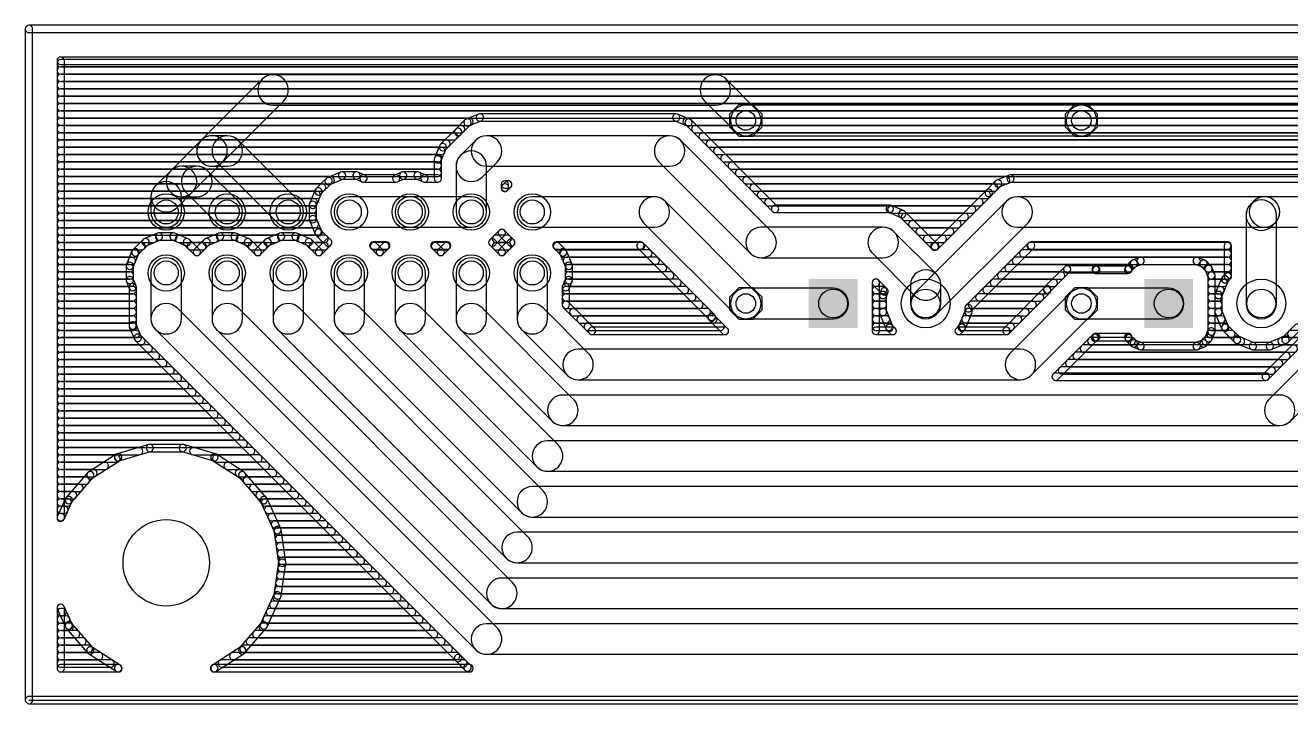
# Model space of a CAD drawing. Extents: x 0 to 131, y 0 to 28.
# Drawn here: x -0.2 to 52.5, y -0.2 to 28.1 of the extents above; entities that cross this region are included whole.
import ezdxf

# ---------------------------------------------------------------- set-up
doc = ezdxf.new("R2010")
doc.units = 0
for name, color, linetype in [('16', 175, 'CONTINUOUS'), ('17', 82, 'CONTINUOUS'), ('20', 30, 'CONTINUOUS'), ('44', 253, 'CONTINUOUS')]:
    doc.layers.add(name, color=color, linetype=linetype)

# ---------------------------------------------------------------- blocks, each defined once
blk = doc.blocks.new('SQUAREP')
blk.add_solid([(-0.5, -0.5), (0.5, -0.5), (-0.5, 0.5), (0.5, 0.5)])
blk = doc.blocks.new('ROUNDP')
blk.add_circle((0, 0), 0.5)
blk = doc.blocks.new('OCTAGONP')
blk.add_lwpolyline([(-0.5, -0.2071), (-0.5, 0.2071), (-0.2071, 0.5), (0.2071, 0.5), (0.5, 0.2071), (0.5, -0.2071), (0.2071, -0.5), (-0.2071, -0.5)], close=True)

msp = doc.modelspace()

# ---------------------------------------------------------------- linework, layer by layer
at = {"layer": '16'}
for points in [[(1.4732, 7.5921), (1.4732, 26.6192, 1), (1.1684, 26.6192), (1.1684, 7.5921, 1)], [(1.3208, 26.4668), (123.9129, 26.4668, 1), (123.9129, 26.7716), (1.3208, 26.7716, 1)], [(1.3208, 26.3652), (124.0145, 26.3652, 1), (124.0145, 26.67), (1.3208, 26.67, 1)], [(1.3208, 26.0604), (124.3193, 26.0604, 1), (124.3193, 26.3652), (1.3208, 26.3652, 1)], [(1.3208, 25.7556), (124.6241, 25.7556, 1), (124.6241, 26.0604), (1.3208, 26.0604, 1)], [(9.711, 25.849), (7.171, 23.309, 1), (8.069, 22.411), (10.609, 24.951, 1)], [(28.575, 26.035), (10.16, 26.035, 1), (10.16, 24.765), (28.575, 24.765, 1)], [(30.294, 24.579), (29.024, 25.849, 1), (28.126, 24.951), (29.396, 23.681, 1)], [(1.3208, 25.4508), (124.9289, 25.4508, 1), (124.9289, 25.7556), (1.3208, 25.7556, 1)], [(1.3208, 25.146), (125.2337, 25.146, 1), (125.2337, 25.4508), (1.3208, 25.4508, 1)], [(1.3208, 24.8412), (125.5385, 24.8412, 1), (125.5385, 25.146), (1.3208, 25.146, 1)], [(1.3208, 24.5364), (125.8433, 24.5364, 1), (125.8433, 24.8412), (1.3208, 24.8412, 1)], [(29.845, 23.495), (43.815, 23.495, 1), (43.815, 24.765), (29.845, 24.765, 1)], [(43.815, 23.495), (56.515, 23.495, 1), (56.515, 24.765), (43.815, 24.765, 1)], [(1.3208, 24.2316), (126.1481, 24.2316, 1), (126.1481, 24.5364), (1.3208, 24.5364, 1)], [(18.7138, 24.3978), (18.2003, 24.1851, 1), (18.317, 23.9035), (18.8304, 24.1162, 1)], [(26.9479, 24.4094), (18.7721, 24.4094, 1), (18.7721, 24.1046), (26.9479, 24.1046, 1)], [(27.5197, 24.1851), (27.0062, 24.3978, 1), (26.8896, 24.1162), (27.403, 23.9035, 1)], [(1.3208, 23.9268), (18.3429, 23.9268, 1), (18.3429, 24.2316), (1.3208, 24.2316, 1)], [(1.3208, 23.622), (17.9887, 23.622, 1), (17.9887, 23.9268), (1.3208, 23.9268, 1)], [(17.7579, 23.7591), (17.1229, 23.1241, 1), (17.3384, 22.9086), (17.9734, 23.5436, 1)], [(18.1509, 24.1521), (17.7579, 23.7591, 1), (17.9734, 23.5436), (18.3664, 23.9366, 1)], [(27.3771, 23.9268), (126.4529, 23.9268, 1), (126.4529, 24.2316), (27.3771, 24.2316, 1)], [(31.1664, 20.5548), (27.5691, 24.1521, 1), (27.3536, 23.9366), (30.9509, 20.3392, 1)], [(27.7313, 23.622), (126.7577, 23.622, 1), (126.7577, 23.9268), (27.7313, 23.9268, 1)], [(1.3208, 23.3172), (17.6839, 23.3172, 1), (17.6839, 23.622), (1.3208, 23.622, 1)], [(1.3208, 23.0124), (17.3791, 23.0124, 1), (17.3791, 23.3172), (1.3208, 23.3172, 1)], [(7.171, 23.309), (5.901, 22.039, 1), (6.799, 21.141), (8.069, 22.411, 1)], [(8.255, 23.495), (7.62, 23.495, 1), (7.62, 22.225), (8.255, 22.225, 1)], [(11.244, 20.769), (8.704, 23.309, 1), (7.806, 22.411), (10.346, 19.871, 1)], [(18.864, 21.776), (19.499, 22.411, 1), (18.601, 23.309), (17.966, 22.674, 1)], [(19.05, 22.225), (26.67, 22.225, 1), (26.67, 23.495), (19.05, 23.495, 1)], [(26.221, 22.411), (30.031, 18.601, 1), (30.929, 19.499), (27.119, 23.309, 1)], [(28.0361, 23.3172), (127.0625, 23.3172, 1), (127.0625, 23.622), (28.0361, 23.622, 1)], [(28.3408, 23.0124), (127.3673, 23.0124, 1), (127.3673, 23.3172), (28.3408, 23.3172, 1)], [(1.3208, 22.7076), (17.1659, 22.7076, 1), (17.1659, 23.0124), (1.3208, 23.0124, 1)], [(1.3208, 22.4028), (17.0397, 22.4028, 1), (17.0397, 22.7076), (1.3208, 22.7076, 1)], [(17.0899, 23.0747), (16.8772, 22.5612, 1), (17.1588, 22.4446), (17.3715, 22.958, 1)], [(16.8656, 22.5029), (16.8656, 21.717, 1), (17.1704, 21.717), (17.1704, 22.5029, 1)], [(19.05, 20.32), (19.05, 22.225, 1), (17.78, 22.225), (17.78, 20.32, 1)], [(28.6456, 22.7076), (127.6721, 22.7076, 1), (127.6721, 23.0124), (28.6456, 23.0124, 1)], [(28.9505, 22.4028), (127.9769, 22.4028, 1), (127.9769, 22.7076), (28.9505, 22.7076, 1)], [(1.3208, 22.098), (17.018, 22.098, 1), (17.018, 22.4028), (1.3208, 22.4028, 1)], [(5.901, 22.039), (5.266, 21.404, 1), (6.164, 20.506), (6.799, 21.141, 1)], [(6.985, 22.225), (6.35, 22.225, 1), (6.35, 20.955), (6.985, 20.955, 1)], [(8.704, 20.769), (7.434, 22.039, 1), (6.536, 21.141), (7.806, 19.871, 1)], [(29.2553, 22.098), (128.2817, 22.098, 1), (128.2817, 22.4028), (29.2553, 22.4028, 1)], [(1.3208, 21.7932), (17.018, 21.7932, 1), (17.018, 22.098), (1.3208, 22.098, 1)], [(1.3208, 21.4884), (12.5622, 21.4884, 1), (12.5622, 21.7932), (1.3208, 21.7932, 1)], [(12.3685, 21.713), (11.942, 21.2865, 1), (12.1576, 21.071), (12.584, 21.4974, 1)], [(12.9751, 21.9768), (12.4179, 21.746, 1), (12.5346, 21.4644), (13.0918, 21.6952, 1)], [(13.6366, 21.9884), (13.0334, 21.9884, 1), (13.0334, 21.6836), (13.6366, 21.6836, 1)], [(13.9822, 21.8578), (13.6949, 21.9768, 1), (13.5782, 21.6952), (13.8655, 21.5762, 1)], [(15.2862, 21.8694), (13.9238, 21.8694, 1), (13.9238, 21.5646), (15.2862, 21.5646, 1)], [(15.5151, 21.9768), (15.2278, 21.8578, 1), (15.3445, 21.5762), (15.6318, 21.6952, 1)], [(16.1766, 21.9884), (15.5734, 21.9884, 1), (15.5734, 21.6836), (16.1766, 21.6836, 1)], [(16.5222, 21.8578), (16.2349, 21.9768, 1), (16.1182, 21.6952), (16.4055, 21.5762, 1)], [(17.018, 21.8694), (16.4638, 21.8694, 1), (16.4638, 21.5646), (17.018, 21.5646, 1)], [(19.9644, 21.3209), (19.9644, 21.463, 1), (19.6596, 21.463), (19.6596, 21.3209, 1)], [(19.812, 21.3106), (19.9541, 21.3106, 1), (19.9541, 21.6154), (19.812, 21.6154, 1)], [(19.8463, 21.5708), (19.7042, 21.4287, 1), (19.9198, 21.2132), (20.0618, 21.3552, 1)], [(29.5601, 21.7932), (128.5865, 21.7932, 1), (128.5865, 22.098), (29.5601, 22.098, 1)], [(29.8649, 21.4884), (40.681, 21.4884, 1), (40.681, 21.7932), (29.8649, 21.7932, 1)], [(40.2437, 21.6121), (39.8507, 21.2191, 1), (40.0662, 21.0036), (40.4592, 21.3966, 1)], [(40.8066, 21.8578), (40.2931, 21.6451, 1), (40.4098, 21.3635), (40.9232, 21.5762, 1)], [(125.3729, 21.8694), (40.8649, 21.8694, 1), (40.8649, 21.5646), (125.3729, 21.5646, 1)], [(1.3208, 21.1836), (12.2071, 21.1836, 1), (12.2071, 21.4884), (1.3208, 21.4884, 1)], [(1.3208, 20.8788), (11.9887, 20.8788, 1), (11.9887, 21.1836), (1.3208, 21.1836, 1)], [(5.08, 20.955), (5.08, 20.32, 1), (6.35, 20.32), (6.35, 20.955, 1)], [(11.909, 21.2371), (11.6782, 20.6799, 1), (11.9598, 20.5632), (12.1906, 21.1204, 1)], [(19.812, 21.1836), (19.8271, 21.1836, 1), (19.8271, 21.4884), (19.812, 21.4884, 1)], [(30.1697, 21.1836), (40.1831, 21.1836, 1), (40.1831, 21.4884), (30.1697, 21.4884, 1)], [(30.4745, 20.8788), (39.8783, 20.8788, 1), (39.8783, 21.1836), (30.4745, 21.1836, 1)], [(39.8507, 21.2191), (37.6086, 18.977, 1), (37.8242, 18.7615), (40.0662, 21.0036, 1)], [(1.3208, 20.574), (11.8624, 20.574, 1), (11.8624, 20.8788), (1.3208, 20.8788, 1)], [(1.3208, 20.2692), (11.819, 20.2692, 1), (11.819, 20.574), (1.3208, 20.574, 1)], [(11.6666, 20.6216), (11.6666, 20.0184, 1), (11.9714, 20.0184), (11.9714, 20.6216, 1)], [(13.335, 19.685), (15.875, 19.685, 1), (15.875, 20.955), (13.335, 20.955, 1)], [(15.875, 19.685), (18.415, 19.685, 1), (18.415, 20.955), (15.875, 20.955, 1)], [(20.955, 19.685), (26.035, 19.685, 1), (26.035, 20.955), (20.955, 20.955, 1)], [(25.586, 19.871), (29.396, 16.061, 1), (30.294, 16.959), (26.484, 20.769, 1)], [(30.7793, 20.574), (39.5735, 20.574, 1), (39.5735, 20.8788), (30.7793, 20.8788, 1)], [(35.8379, 20.5994), (31.0587, 20.5994, 1), (31.0587, 20.2946), (35.8379, 20.2946, 1)], [(36.4097, 20.3751), (35.8962, 20.5878, 1), (35.7796, 20.3062), (36.293, 20.0935, 1)], [(35.8992, 20.2692), (39.2687, 20.2692, 1), (39.2687, 20.574), (35.8992, 20.574, 1)], [(37.7818, 16.061), (41.5918, 19.871, 1), (40.6938, 20.769), (36.8838, 16.959, 1)], [(41.1428, 19.685), (51.435, 19.685, 1), (51.435, 20.955), (41.1428, 20.955, 1)], [(51.7518, 19.7388), (51.884, 19.871, 1), (50.986, 20.769), (50.8538, 20.6368, 1)], [(51.9378, 16.51), (51.9378, 20.1878, 1), (50.6678, 20.1878), (50.6678, 16.51, 1)], [(51.435, 19.685), (64.135, 19.685, 1), (64.135, 20.955), (51.435, 20.955, 1)], [(1.3208, 19.9644), (11.819, 19.9644, 1), (11.819, 20.2692), (1.3208, 20.2692, 1)], [(11.6782, 19.9601), (11.909, 19.4029, 1), (12.1906, 19.5196), (11.9598, 20.0768, 1)], [(37.8242, 18.977), (36.4591, 20.3421, 1), (36.2436, 20.1266), (37.6086, 18.7615, 1)], [(36.4689, 19.9644), (38.9639, 19.9644, 1), (38.9639, 20.2692), (36.4689, 20.2692, 1)], [(1.3208, 19.6596), (11.9045, 19.6596, 1), (11.9045, 19.9644), (1.3208, 19.9644, 1)], [(1.3208, 19.3548), (12.0308, 19.3548, 1), (12.0308, 19.6596), (1.3208, 19.6596, 1)], [(11.942, 19.3535), (12.3533, 18.9422, 1), (12.5688, 19.1578), (12.1576, 19.569, 1)], [(19.3967, 18.9422), (19.7928, 19.3383, 1), (19.5772, 19.5538), (19.1812, 19.1578, 1)], [(19.5772, 19.3383), (19.9733, 18.9422, 1), (20.1888, 19.1578), (19.7928, 19.5538, 1)], [(30.48, 18.415), (35.56, 18.415, 1), (35.56, 19.685), (30.48, 19.685, 1)], [(35.111, 18.601), (36.8838, 16.8282, 1), (37.7818, 17.7262), (36.009, 19.499, 1)], [(36.7737, 19.6596), (38.6591, 19.6596, 1), (38.6591, 19.9644), (36.7737, 19.9644, 1)], [(37.0785, 19.3548), (38.3543, 19.3548, 1), (38.3543, 19.6596), (37.0785, 19.6596, 1)], [(1.3208, 19.05), (5.1875, 19.05, 1), (5.1875, 19.3548), (1.3208, 19.3548, 1)], [(1.3208, 18.7452), (4.6887, 18.7452, 1), (4.6887, 19.05), (1.3208, 19.05, 1)], [(4.7485, 19.173), (4.322, 18.7465, 1), (4.5376, 18.531), (4.964, 18.9574, 1)], [(5.3551, 19.4368), (4.7979, 19.206, 1), (4.9146, 18.9244), (5.4718, 19.1552, 1)], [(6.0166, 19.4484), (5.4134, 19.4484, 1), (5.4134, 19.1436), (6.0166, 19.1436, 1)], [(6.6321, 19.206), (6.0749, 19.4368, 1), (5.9582, 19.1552), (6.5154, 18.9244, 1)], [(6.2425, 19.05), (7.7275, 19.05, 1), (7.7275, 19.3548), (6.2425, 19.3548, 1)], [(7.0928, 18.7617), (6.6815, 19.173, 1), (6.466, 18.9574), (6.8772, 18.5462, 1)], [(6.7413, 18.7452), (7.2287, 18.7452, 1), (7.2287, 19.05), (6.7413, 19.05, 1)], [(7.2885, 19.173), (6.8772, 18.7617, 1), (7.0928, 18.5462), (7.504, 18.9574, 1)], [(7.8951, 19.4368), (7.3379, 19.206, 1), (7.4546, 18.9244), (8.0118, 19.1552, 1)], [(8.5565, 19.4484), (7.9534, 19.4484, 1), (7.9534, 19.1436), (8.5565, 19.1436, 1)], [(9.1721, 19.206), (8.6149, 19.4368, 1), (8.4982, 19.1552), (9.0554, 18.9244, 1)], [(8.7825, 19.05), (10.2675, 19.05, 1), (10.2675, 19.3548), (8.7825, 19.3548, 1)], [(9.6328, 18.7617), (9.2215, 19.173, 1), (9.006, 18.9574), (9.4172, 18.5462, 1)], [(9.2813, 18.7452), (9.7687, 18.7452, 1), (9.7687, 19.05), (9.2813, 19.05, 1)], [(9.8285, 19.173), (9.4172, 18.7617, 1), (9.6328, 18.5462), (10.044, 18.9574, 1)], [(10.4351, 19.4368), (9.8779, 19.206, 1), (9.9946, 18.9244), (10.5518, 19.1552, 1)], [(11.0966, 19.4484), (10.4934, 19.4484, 1), (10.4934, 19.1436), (11.0966, 19.1436, 1)], [(11.7121, 19.206), (11.1549, 19.4368, 1), (11.0382, 19.1552), (11.5954, 18.9244, 1)], [(11.3225, 19.05), (12.3087, 19.05, 1), (12.3087, 19.3548), (11.3225, 19.3548, 1)], [(12.1728, 18.7617), (11.7615, 19.173, 1), (11.546, 18.9574), (11.9572, 18.5462, 1)], [(11.8213, 18.7452), (12.3087, 18.7452, 1), (12.3087, 19.05), (11.8213, 19.05, 1)], [(12.3533, 19.1578), (11.9572, 18.7617, 1), (12.1728, 18.5462), (12.5688, 18.9422, 1)], [(14.7128, 18.7617), (14.4437, 19.0308, 1), (14.2282, 18.8152), (14.4972, 18.5462, 1)], [(14.3359, 18.7706), (14.8741, 18.7706, 1), (14.8741, 19.0754), (14.3359, 19.0754, 1)], [(14.3613, 18.7452), (14.8487, 18.7452, 1), (14.8487, 19.05), (14.3613, 19.05, 1)], [(14.7663, 19.0308), (14.4972, 18.7617, 1), (14.7128, 18.5462), (14.9818, 18.8152, 1)], [(17.2528, 18.7617), (16.9837, 19.0308, 1), (16.7682, 18.8152), (17.0372, 18.5462, 1)], [(16.8759, 18.7706), (17.4141, 18.7706, 1), (17.4141, 19.0754), (16.8759, 19.0754, 1)], [(16.9013, 18.7452), (17.3887, 18.7452, 1), (17.3887, 19.05), (16.9013, 19.05, 1)], [(17.3063, 19.0308), (17.0372, 18.7617, 1), (17.2528, 18.5462), (17.5218, 18.8152, 1)], [(19.7928, 18.7617), (19.3967, 19.1578, 1), (19.1812, 18.9422), (19.5772, 18.5462, 1)], [(19.4413, 19.05), (19.9287, 19.05, 1), (19.9287, 19.3548), (19.4413, 19.3548, 1)], [(19.4413, 18.7452), (19.9287, 18.7452, 1), (19.9287, 19.05), (19.4413, 19.05, 1)], [(19.9733, 19.1578), (19.5772, 18.7617, 1), (19.7928, 18.5462), (20.1888, 18.9422, 1)], [(22.348, 18.7465), (22.0637, 19.0308, 1), (21.8482, 18.8152), (22.1324, 18.531, 1)], [(21.9559, 18.7706), (25.4563, 18.7706, 1), (25.4563, 19.0754), (21.9559, 19.0754, 1)], [(21.9813, 18.7452), (25.4817, 18.7452, 1), (25.4817, 19.05), (21.9813, 19.05, 1)], [(25.3486, 18.8152), (28.3148, 15.849, 1), (28.5304, 16.0645), (25.5641, 19.0308, 1)], [(37.3833, 19.05), (38.0495, 19.05, 1), (38.0495, 19.3548), (37.3833, 19.3548, 1)], [(37.6881, 18.7452), (37.7447, 18.7452, 1), (37.7447, 19.05), (37.6881, 19.05, 1)], [(39.2186, 16.2046), (41.8292, 18.8152, 1), (41.6137, 19.0308), (39.003, 16.4201, 1)], [(41.6961, 18.7452), (49.9058, 18.7452, 1), (49.9058, 19.05), (41.6961, 19.05, 1)], [(41.7215, 18.7706), (49.9058, 18.7706, 1), (49.9058, 19.0754), (41.7215, 19.0754, 1)], [(49.7534, 18.923), (49.7534, 17.6275, 1), (50.0582, 17.6275), (50.0582, 18.923, 1)], [(1.3208, 18.4404), (4.4108, 18.4404, 1), (4.4108, 18.7452), (1.3208, 18.7452, 1)], [(1.3208, 18.1356), (4.2845, 18.1356, 1), (4.2845, 18.4404), (1.3208, 18.4404, 1)], [(4.289, 18.6971), (4.0582, 18.1399, 1), (4.3398, 18.0232), (4.5706, 18.5804, 1)], [(22.6118, 18.1399), (22.381, 18.6971, 1), (22.0994, 18.5804), (22.3302, 18.0232, 1)], [(22.2592, 18.4404), (25.7865, 18.4404, 1), (25.7865, 18.7452), (22.2592, 18.7452, 1)], [(22.3855, 18.1356), (26.0913, 18.1356, 1), (26.0913, 18.4404), (22.3855, 18.4404, 1)], [(41.0865, 18.1356), (49.9058, 18.1356, 1), (49.9058, 18.4404), (41.0865, 18.4404, 1)], [(41.3913, 18.4404), (49.9058, 18.4404, 1), (49.9058, 18.7452), (41.3913, 18.7452, 1)], [(46.2213, 18.4288), (45.9412, 18.3128, 1), (46.0579, 18.0312), (46.3379, 18.1472, 1)], [(48.6148, 18.4404), (46.2796, 18.4404, 1), (46.2796, 18.1356), (48.6148, 18.1356, 1)], [(48.9532, 18.3128), (48.6731, 18.4288, 1), (48.5565, 18.1472), (48.8365, 18.0312, 1)], [(1.3208, 17.8308), (4.199, 17.8308, 1), (4.199, 18.1356), (1.3208, 18.1356, 1)], [(4.0466, 18.0816), (4.0466, 17.4784, 1), (4.3514, 17.4784), (4.3514, 18.0816, 1)], [(5.08, 17.78), (5.08, 15.875, 1), (6.35, 15.875), (6.35, 17.78, 1)], [(7.62, 17.78), (7.62, 15.875, 1), (8.89, 15.875), (8.89, 17.78, 1)], [(10.16, 17.78), (10.16, 15.875, 1), (11.43, 15.875), (11.43, 17.78, 1)], [(12.7, 17.78), (12.7, 15.875, 1), (13.97, 15.875), (13.97, 17.78, 1)], [(15.24, 17.78), (15.24, 15.875, 1), (16.51, 15.875), (16.51, 17.78, 1)], [(17.78, 17.78), (17.78, 15.875, 1), (19.05, 15.875), (19.05, 17.78, 1)], [(20.32, 17.78), (20.32, 15.875, 1), (21.59, 15.875), (21.59, 17.78, 1)], [(22.6234, 17.4784), (22.6234, 18.0816, 1), (22.3186, 18.0816), (22.3186, 17.4784, 1)], [(22.471, 17.8308), (26.3961, 17.8308, 1), (26.3961, 18.1356), (22.471, 18.1356, 1)], [(36.6978, 17.2772), (36.6978, 16.51, 1), (37.9678, 16.51), (37.9678, 17.2772, 1)], [(40.7817, 17.8308), (45.8108, 17.8308, 1), (45.8108, 18.1356), (40.7817, 18.1356, 1)], [(43.1181, 18.0402), (42.2848, 17.2069, 1), (42.5004, 16.9914), (43.3336, 17.8246, 1)], [(44.4042, 18.0848), (43.2258, 18.0848, 1), (43.2258, 17.78), (44.4042, 17.78, 1)], [(44.5373, 18.0148), (44.5119, 18.0402, 1), (44.2964, 17.8246), (44.3218, 17.7992, 1)], [(45.7642, 18.0594), (44.4296, 18.0594, 1), (44.4296, 17.7546), (45.7642, 17.7546, 1)], [(45.6444, 18.016), (45.6234, 17.9653, 1), (45.905, 17.8487), (45.926, 17.8993, 1)], [(45.8918, 18.2798), (45.6774, 18.0654, 1), (45.893, 17.8499), (46.1073, 18.0642, 1)], [(49.217, 18.0654), (49.0026, 18.2798, 1), (48.7871, 18.0642), (49.0014, 17.8499, 1)], [(49.0836, 17.8308), (49.9058, 17.8308, 1), (49.9058, 18.1356), (49.0836, 18.1356, 1)], [(49.366, 17.7359), (49.25, 18.016, 1), (48.9684, 17.8993), (49.0844, 17.6193, 1)], [(1.3208, 17.526), (4.199, 17.526, 1), (4.199, 17.8308), (1.3208, 17.8308, 1)], [(1.3208, 17.2212), (4.2424, 17.2212, 1), (4.2424, 17.526), (1.3208, 17.526, 1)], [(4.0582, 17.4201), (4.1772, 17.1328, 1), (4.4588, 17.2495), (4.3398, 17.5368, 1)], [(22.4928, 17.1328), (22.6118, 17.4201, 1), (22.3302, 17.5368), (22.2112, 17.2495, 1)], [(22.4276, 17.2212), (27.0057, 17.2212, 1), (27.0057, 17.526), (22.4276, 17.526, 1)], [(22.471, 17.526), (26.7009, 17.526, 1), (26.7009, 17.8308), (22.471, 17.8308, 1)], [(35.1474, 17.2714), (35.5103, 16.9086, 1), (35.7258, 17.1241), (35.363, 17.4869, 1)], [(35.4076, 15.367), (35.4076, 17.3791, 1), (35.1028, 17.3791), (35.1028, 15.367, 1)], [(35.2552, 17.2212), (35.2607, 17.2212, 1), (35.2607, 17.526), (35.2552, 17.526, 1)], [(40.1721, 17.2212), (42.667, 17.2212, 1), (42.667, 17.526), (40.1721, 17.526, 1)], [(40.4769, 17.526), (42.9718, 17.526, 1), (42.9718, 17.8308), (40.4769, 17.8308, 1)], [(49.2249, 17.526), (49.9058, 17.526, 1), (49.9058, 17.8308), (49.2249, 17.8308, 1)], [(49.3776, 15.3424), (49.3776, 17.6776, 1), (49.0728, 17.6776), (49.0728, 15.3424, 1)], [(49.2252, 17.2212), (49.736, 17.2212, 1), (49.736, 17.526), (49.2252, 17.526, 1)], [(49.6547, 17.5755), (49.384, 16.922, 1), (49.6656, 16.8053), (49.9363, 17.4588, 1)], [(49.798, 17.7352), (49.6877, 17.6249, 1), (49.9032, 17.4094), (50.0136, 17.5197, 1)], [(1.3208, 16.9164), (4.318, 16.9164, 1), (4.318, 17.2212), (1.3208, 17.2212, 1)], [(1.3208, 16.6116), (4.318, 16.6116, 1), (4.318, 16.9164), (1.3208, 16.9164, 1)], [(4.1656, 17.1912), (4.1656, 15.5971, 1), (4.4704, 15.5971), (4.4704, 17.1912, 1)], [(22.5044, 16.4537), (22.5044, 17.1912, 1), (22.1996, 17.1912), (22.1996, 16.4537, 1)], [(22.352, 16.9164), (27.3105, 16.9164, 1), (27.3105, 17.2212), (22.352, 17.2212, 1)], [(22.352, 16.6116), (27.6153, 16.6116, 1), (27.6153, 16.9164), (22.352, 16.9164, 1)], [(29.845, 15.875), (33.4772, 15.875, 1), (33.4772, 17.145), (29.845, 17.145, 1)], [(35.2552, 16.9164), (35.5655, 16.9164, 1), (35.5655, 17.2212), (35.2552, 17.2212, 1)], [(35.2552, 16.6116), (35.5548, 16.6116, 1), (35.5548, 16.9164), (35.2552, 16.9164, 1)], [(35.4772, 17.0746), (35.414, 16.922, 1), (35.6956, 16.8053), (35.7588, 16.958, 1)], [(35.4024, 16.8637), (35.4024, 16.1563, 1), (35.7072, 16.1563), (35.7072, 16.8637, 1)], [(39.5625, 16.6116), (42.0934, 16.6116, 1), (42.0934, 16.9164), (39.5625, 16.9164, 1)], [(39.8673, 16.9164), (42.3926, 16.9164, 1), (42.3926, 17.2212), (39.8673, 17.2212, 1)], [(42.2848, 17.171), (40.5886, 15.4748, 1), (40.8041, 15.2592), (42.5004, 16.9555, 1)], [(41.724, 13.521), (44.264, 16.061, 1), (43.366, 16.959), (40.826, 14.419, 1)], [(42.2402, 17.0992), (42.2402, 17.0633, 1), (42.545, 17.0633), (42.545, 17.0992, 1)], [(43.815, 15.875), (47.4472, 15.875, 1), (47.4472, 17.145), (43.815, 17.145, 1)], [(49.2252, 16.9164), (49.6098, 16.9164, 1), (49.6098, 17.2212), (49.2252, 17.2212, 1)], [(49.2252, 16.6116), (49.5248, 16.6116, 1), (49.5248, 16.9164), (49.2252, 16.9164, 1)], [(49.3724, 16.8637), (49.3724, 16.1563, 1), (49.6772, 16.1563), (49.6772, 16.8637, 1)], [(54.9848, 17.171), (51.3836, 13.5698, 1), (51.5991, 13.3542), (55.2004, 16.9555, 1)], [(52.519, 11.616), (56.964, 16.061, 1), (56.066, 16.959), (51.621, 12.514, 1)], [(1.3208, 16.3068), (4.318, 16.3068, 1), (4.318, 16.6116), (1.3208, 16.6116, 1)], [(5.266, 15.426), (18.601, 2.091, 1), (19.499, 2.989), (6.164, 16.324, 1)], [(7.806, 15.426), (19.236, 3.996, 1), (20.134, 4.894), (8.704, 16.324, 1)], [(10.346, 15.426), (19.871, 5.901, 1), (20.769, 6.799), (11.244, 16.324, 1)], [(12.886, 15.426), (20.506, 7.806, 1), (21.404, 8.704), (13.784, 16.324, 1)], [(15.426, 15.426), (21.141, 9.711, 1), (22.039, 10.609), (16.324, 16.324, 1)], [(17.966, 15.426), (21.776, 11.616, 1), (22.674, 12.514), (18.864, 16.324, 1)], [(20.506, 15.426), (22.411, 13.521, 1), (23.309, 14.419), (21.404, 16.324, 1)], [(22.352, 16.3068), (27.9201, 16.3068, 1), (27.9201, 16.6116), (22.352, 16.6116, 1)], [(23.5464, 15.4748), (22.4598, 16.5614, 1), (22.2442, 16.3459), (23.3309, 15.2592, 1)], [(35.2552, 16.3068), (35.5548, 16.3068, 1), (35.5548, 16.6116), (35.2552, 16.6116, 1)], [(39.2632, 16.1563), (39.2632, 16.3123, 1), (38.9584, 16.3123), (38.9584, 16.1563, 1)], [(39.2577, 16.3068), (41.7886, 16.3068, 1), (41.7886, 16.6116), (39.2577, 16.6116, 1)], [(49.2252, 16.3068), (49.5248, 16.3068, 1), (49.5248, 16.6116), (49.2252, 16.6116, 1)], [(1.3208, 16.002), (4.318, 16.002, 1), (4.318, 16.3068), (1.3208, 16.3068, 1)], [(1.3208, 15.6972), (4.318, 15.6972, 1), (4.318, 16.002), (1.3208, 16.002, 1)], [(22.6513, 16.002), (28.2249, 16.002, 1), (28.2249, 16.3068), (22.6513, 16.3068, 1)], [(22.9561, 15.6972), (28.4938, 15.6972, 1), (28.4938, 16.002), (22.9561, 16.002, 1)], [(28.2702, 15.9567), (28.2702, 15.9208, 1), (28.575, 15.9208), (28.575, 15.9567, 1)], [(28.3148, 15.8131), (28.8687, 15.2592, 1), (29.0842, 15.4748), (28.5304, 16.0286, 1)], [(35.2552, 16.002), (35.5556, 16.002, 1), (35.5556, 16.3068), (35.2552, 16.3068, 1)], [(35.2552, 15.6972), (35.6819, 15.6972, 1), (35.6819, 16.002), (35.2552, 16.002, 1)], [(35.414, 16.098), (35.6847, 15.4445, 1), (35.9663, 15.5612), (35.6956, 16.2147, 1)], [(38.9809, 15.4445), (39.2516, 16.098, 1), (38.97, 16.2147), (38.6993, 15.5612, 1)], [(38.9837, 15.6972), (41.179, 15.6972, 1), (41.179, 16.002), (38.9837, 16.002, 1)], [(39.11, 16.002), (41.4838, 16.002, 1), (41.4838, 16.3068), (39.11, 16.3068, 1)], [(49.2252, 16.002), (49.5256, 16.002, 1), (49.5256, 16.3068), (49.2252, 16.3068, 1)], [(49.2252, 15.6972), (49.6519, 15.6972, 1), (49.6519, 16.002), (49.2252, 16.002, 1)], [(49.384, 16.098), (49.6547, 15.4445, 1), (49.9363, 15.5612), (49.6656, 16.2147, 1)], [(1.3208, 15.3924), (4.3397, 15.3924, 1), (4.3397, 15.6972), (1.3208, 15.6972, 1)], [(1.3208, 15.0876), (4.4659, 15.0876, 1), (4.4659, 15.3924), (1.3208, 15.3924, 1)], [(4.1772, 15.5388), (4.3899, 15.0253, 1), (4.6715, 15.142), (4.4588, 15.6554, 1)], [(23.2609, 15.3924), (28.7986, 15.3924, 1), (28.7986, 15.6972), (23.2609, 15.6972, 1)], [(28.9764, 15.5194), (23.4387, 15.5194, 1), (23.4387, 15.2146), (28.9764, 15.2146, 1)], [(35.2552, 15.3924), (35.8081, 15.3924, 1), (35.8081, 15.6972), (35.2552, 15.6972, 1)], [(35.9613, 15.5194), (35.2552, 15.5194, 1), (35.2552, 15.2146), (35.9613, 15.2146, 1)], [(35.7177, 15.3951), (35.8536, 15.2592, 1), (36.0691, 15.4748), (35.9332, 15.6106, 1)], [(38.812, 15.2592), (38.9479, 15.3951, 1), (38.7324, 15.6106), (38.5965, 15.4748, 1)], [(40.6963, 15.5194), (38.7043, 15.5194, 1), (38.7043, 15.2146), (40.6963, 15.2146, 1)], [(38.8575, 15.3924), (40.8742, 15.3924, 1), (40.8742, 15.6972), (38.8575, 15.6972, 1)], [(49.25, 15.004), (49.366, 15.2841, 1), (49.0844, 15.4007), (48.9684, 15.1207, 1)], [(49.1828, 15.0876), (50.0583, 15.0876, 1), (50.0583, 15.3924), (49.1828, 15.3924, 1)], [(49.2252, 15.3924), (49.7781, 15.3924, 1), (49.7781, 15.6972), (49.2252, 15.6972, 1)], [(49.6877, 15.3951), (50.1879, 14.8949, 1), (50.4034, 15.1104), (49.9032, 15.6106, 1)], [(52.4177, 14.8949), (52.9179, 15.3951, 1), (52.7023, 15.6106), (52.2022, 15.1104, 1)], [(52.5473, 15.0876), (53.2694, 15.0876, 1), (53.2694, 15.3924), (52.5473, 15.3924, 1)], [(1.3208, 14.7828), (4.6791, 14.7828, 1), (4.6791, 15.0876), (1.3208, 15.0876, 1)], [(1.3208, 14.478), (4.9839, 14.478, 1), (4.9839, 14.7828), (1.3208, 14.7828, 1)], [(4.4229, 14.9759), (17.7579, 1.6409, 1), (17.9734, 1.8564), (4.6384, 15.1914, 1)], [(42.8504, 13.3542), (44.476, 14.9798, 1), (44.2605, 15.1954), (42.6349, 13.5698, 1)], [(43.9111, 14.478), (52.6598, 14.478, 1), (52.6598, 14.7828), (43.9111, 14.7828, 1)], [(44.2159, 14.7828), (45.9124, 14.7828, 1), (45.9124, 15.0876), (44.2159, 15.0876, 1)], [(44.3683, 14.9352), (44.4042, 14.9352, 1), (44.4042, 15.24), (44.3683, 15.24, 1)], [(44.5119, 14.9798), (44.5373, 15.0052, 1), (44.3218, 15.2208), (44.2964, 15.1954, 1)], [(44.4296, 14.9606), (45.7642, 14.9606, 1), (45.7642, 15.2654), (44.4296, 15.2654, 1)], [(45.6234, 15.0547), (45.6444, 15.004, 1), (45.926, 15.1207), (45.905, 15.1713, 1)], [(45.6774, 14.9546), (45.8918, 14.7402, 1), (46.1073, 14.9558), (45.893, 15.1701, 1)], [(45.9412, 14.7072), (46.2213, 14.5912, 1), (46.3379, 14.8728), (46.0579, 14.9888, 1)], [(46.2796, 14.5796), (48.6148, 14.5796, 1), (48.6148, 14.8844), (46.2796, 14.8844, 1)], [(48.6731, 14.5912), (48.9532, 14.7072, 1), (48.8365, 14.9888), (48.5565, 14.8728, 1)], [(49.0026, 14.7402), (49.217, 14.9546, 1), (49.0014, 15.1701), (48.7871, 14.9558, 1)], [(48.982, 14.7828), (50.4586, 14.7828, 1), (50.4586, 15.0876), (48.982, 15.0876, 1)], [(50.2373, 14.8619), (50.8908, 14.5912, 1), (51.0075, 14.8728), (50.354, 15.1435, 1)], [(50.9491, 14.5796), (51.6565, 14.5796, 1), (51.6565, 14.8844), (50.9491, 14.8844, 1)], [(51.7148, 14.5912), (52.3683, 14.8619, 1), (52.2516, 15.1435), (51.5981, 14.8728, 1)], [(52.147, 14.7828), (52.9646, 14.7828, 1), (52.9646, 15.0876), (52.147, 15.0876, 1)], [(1.3208, 14.1732), (5.2887, 14.1732, 1), (5.2887, 14.478), (1.3208, 14.478, 1)], [(22.86, 13.335), (41.275, 13.335, 1), (41.275, 14.605), (22.86, 14.605, 1)], [(43.6063, 14.1732), (52.355, 14.1732, 1), (52.355, 14.478), (43.6063, 14.478, 1)], [(1.3208, 13.8684), (5.5935, 13.8684, 1), (5.5935, 14.1732), (1.3208, 14.1732, 1)], [(1.3208, 13.5636), (5.8983, 13.5636, 1), (5.8983, 13.8684), (1.3208, 13.8684, 1)], [(42.9967, 13.5636), (51.7454, 13.5636, 1), (51.7454, 13.8684), (42.9967, 13.8684, 1)], [(43.3015, 13.8684), (52.0502, 13.8684, 1), (52.0502, 14.1732), (43.3015, 14.1732, 1)], [(1.3208, 13.2588), (6.2031, 13.2588, 1), (6.2031, 13.5636), (1.3208, 13.5636, 1)], [(1.3208, 12.954), (6.5079, 12.954, 1), (6.5079, 13.2588), (1.3208, 13.2588, 1)], [(51.4913, 13.6144), (42.7426, 13.6144, 1), (42.7426, 13.3096), (51.4913, 13.3096, 1)], [(1.3208, 12.6492), (6.8127, 12.6492, 1), (6.8127, 12.954), (1.3208, 12.954, 1)], [(1.3208, 12.3444), (7.1175, 12.3444, 1), (7.1175, 12.6492), (1.3208, 12.6492, 1)], [(22.225, 11.43), (52.07, 11.43, 1), (52.07, 12.7), (22.225, 12.7, 1)], [(1.3208, 12.0396), (7.4223, 12.0396, 1), (7.4223, 12.3444), (1.3208, 12.3444, 1)], [(1.3208, 11.7348), (7.7271, 11.7348, 1), (7.7271, 12.0396), (1.3208, 12.0396, 1)], [(1.3208, 11.43), (8.0319, 11.43, 1), (8.0319, 11.7348), (1.3208, 11.7348, 1)], [(1.3208, 11.1252), (8.3367, 11.1252, 1), (8.3367, 11.43), (1.3208, 11.43, 1)], [(1.3208, 10.8204), (8.6415, 10.8204, 1), (8.6415, 11.1252), (1.3208, 11.1252, 1)], [(1.3208, 10.5156), (8.9463, 10.5156, 1), (8.9463, 10.8204), (1.3208, 10.8204, 1)], [(4.9852, 10.6381), (3.6673, 10.2511, 1), (3.7531, 9.9587), (5.0711, 10.3456, 1)], [(6.4018, 10.6443), (5.0282, 10.6443, 1), (5.0282, 10.3395), (6.4018, 10.3395, 1)], [(7.7627, 10.2511), (6.4447, 10.6381, 1), (6.3589, 10.3456), (7.6769, 9.9587, 1)], [(21.59, 9.525), (62.865, 9.525, 1), (62.865, 10.795), (21.59, 10.795, 1)], [(1.3208, 10.2108), (4.59, 10.2108, 1), (4.59, 10.5156), (1.3208, 10.5156, 1)], [(1.3208, 9.906), (3.6379, 9.906, 1), (3.6379, 10.2108), (1.3208, 10.2108, 1)], [(3.6278, 10.2331), (2.4722, 9.4905, 1), (2.637, 9.234), (3.7926, 9.9767, 1)], [(3.7102, 10.2573), (3.7102, 10.2573, 1), (3.7102, 9.9525), (3.7102, 9.9525, 1)], [(6.84, 10.2108), (9.2511, 10.2108, 1), (9.2511, 10.5156), (6.84, 10.5156, 1)], [(8.9577, 9.4905), (7.8022, 10.2331, 1), (7.6374, 9.9767), (8.793, 9.234, 1)], [(7.7198, 10.2573), (7.7198, 10.2573, 1), (7.7198, 9.9525), (7.7198, 9.9525, 1)], [(7.7921, 9.906), (9.5559, 9.906, 1), (9.5559, 10.2108), (7.7921, 10.2108, 1)], [(1.3208, 9.6012), (3.1636, 9.6012, 1), (3.1636, 9.906), (1.3208, 9.906, 1)], [(1.3208, 9.2964), (2.6893, 9.2964, 1), (2.6893, 9.6012), (1.3208, 9.6012, 1)], [(2.4395, 9.462), (1.5399, 8.4239, 1), (1.7703, 8.2243), (2.6698, 9.2624, 1)], [(2.5546, 9.5146), (2.5546, 9.5146, 1), (2.5546, 9.2098), (2.5546, 9.2098, 1)], [(2.4022, 9.3622), (2.4022, 9.3622, 1), (2.707, 9.3622), (2.707, 9.3622, 1)], [(8.2664, 9.6012), (9.8607, 9.6012, 1), (9.8607, 9.906), (8.2664, 9.906, 1)], [(8.7407, 9.2964), (10.1655, 9.2964, 1), (10.1655, 9.6012), (8.7407, 9.6012, 1)], [(9.8901, 8.4239), (8.9905, 9.462, 1), (8.7602, 9.2624), (9.6597, 8.2243, 1)], [(8.8754, 9.5146), (8.8754, 9.5146, 1), (8.8754, 9.2098), (8.8754, 9.2098, 1)], [(1.3208, 8.9916), (2.3655, 8.9916, 1), (2.3655, 9.2964), (1.3208, 9.2964, 1)], [(1.3208, 8.6868), (2.1014, 8.6868, 1), (2.1014, 8.9916), (1.3208, 8.9916, 1)], [(9.0645, 8.9916), (10.4703, 8.9916, 1), (10.4703, 9.2964), (9.0645, 9.2964, 1)], [(9.3286, 8.6868), (10.7751, 8.6868, 1), (10.7751, 8.9916), (9.3286, 8.9916, 1)], [(1.3208, 8.382), (1.8373, 8.382, 1), (1.8373, 8.6868), (1.3208, 8.6868, 1)], [(1.5165, 8.3874), (1.1822, 7.6554, 1), (1.4594, 7.5288), (1.7937, 8.2608, 1)], [(1.5027, 8.3241), (1.5027, 8.3241, 1), (1.8075, 8.3241), (1.8075, 8.3241, 1)], [(9.5927, 8.382), (11.0799, 8.382, 1), (11.0799, 8.6868), (9.5927, 8.6868, 1)], [(10.4841, 7.1379), (9.9135, 8.3874, 1), (9.6363, 8.2608), (10.2069, 7.0113, 1)], [(9.9273, 8.3241), (9.9273, 8.3241, 1), (9.6225, 8.3241), (9.6225, 8.3241, 1)], [(20.955, 7.62), (73.66, 7.62, 1), (73.66, 8.89), (20.955, 8.89, 1)], [(1.3208, 8.0772), (1.6119, 8.0772, 1), (1.6119, 8.382), (1.3208, 8.382, 1)], [(1.3208, 7.7724), (1.4727, 7.7724, 1), (1.4727, 8.0772), (1.3208, 8.0772, 1)], [(9.8181, 8.0772), (11.3847, 8.0772, 1), (11.3847, 8.382), (9.8181, 8.382, 1)], [(9.9573, 7.7724), (11.6895, 7.7724, 1), (11.6895, 8.0772), (9.9573, 8.0772, 1)], [(1.3208, 7.4676), (1.3335, 7.4676, 1), (1.3335, 7.7724), (1.3208, 7.7724, 1)], [(10.0965, 7.4676), (11.9943, 7.4676, 1), (11.9943, 7.7724), (10.0965, 7.7724, 1)], [(10.2356, 7.1628), (12.2991, 7.1628, 1), (12.2991, 7.4676), (10.2356, 7.4676, 1)], [(10.6918, 5.7367), (10.4964, 7.0963, 1), (10.1947, 7.0529), (10.3901, 5.6933, 1)], [(10.4979, 7.0746), (10.4979, 7.0746, 1), (10.1931, 7.0746), (10.1931, 7.0746, 1)], [(10.3547, 6.858), (12.6039, 6.858, 1), (12.6039, 7.1628), (10.3547, 7.1628, 1)], [(10.3986, 6.5532), (12.9087, 6.5532, 1), (12.9087, 6.858), (10.3986, 6.858, 1)], [(20.32, 5.715), (84.455, 5.715, 1), (84.455, 6.985), (20.32, 6.985, 1)], [(10.4424, 6.2484), (13.2135, 6.2484, 1), (13.2135, 6.5532), (10.4424, 6.5532, 1)], [(10.4964, 4.3337), (10.6918, 5.6933, 1), (10.3901, 5.7367), (10.1947, 4.377, 1)], [(10.4862, 5.9436), (13.5183, 5.9436, 1), (13.5183, 6.2484), (10.4862, 6.2484, 1)], [(10.53, 5.6388), (13.8231, 5.6388, 1), (13.8231, 5.9436), (10.53, 5.9436, 1)], [(10.4643, 5.0292), (14.4327, 5.0292, 1), (14.4327, 5.334), (10.4643, 5.334, 1)], [(10.5081, 5.334), (14.1279, 5.334, 1), (14.1279, 5.6388), (10.5081, 5.6388, 1)], [(10.4205, 4.7244), (14.7375, 4.7244, 1), (14.7375, 5.0292), (10.4205, 5.0292, 1)], [(19.685, 3.81), (95.25, 3.81, 1), (95.25, 5.08), (19.685, 5.08, 1)], [(9.9135, 3.0426), (10.4841, 4.292, 1), (10.2069, 4.4187), (9.6363, 3.1692, 1)], [(10.3052, 4.1148), (15.3471, 4.1148, 1), (15.3471, 4.4196), (10.3052, 4.4196, 1)], [(10.4979, 4.3554), (10.4979, 4.3554, 1), (10.1931, 4.3554), (10.1931, 4.3554, 1)], [(10.3767, 4.4196), (15.0423, 4.4196, 1), (15.0423, 4.7244), (10.3767, 4.7244, 1)], [(1.4732, 1.3208), (1.4732, 3.8379, 1), (1.1684, 3.8379), (1.1684, 1.3208, 1)], [(1.1822, 3.7746), (1.5165, 3.0426, 1), (1.7937, 3.1692), (1.4594, 3.9012, 1)], [(1.3208, 3.5052), (1.4031, 3.5052, 1), (1.4031, 3.81), (1.3208, 3.81, 1)], [(10.0269, 3.5052), (15.9567, 3.5052, 1), (15.9567, 3.81), (10.0269, 3.81, 1)], [(10.1661, 3.81), (15.6519, 3.81, 1), (15.6519, 4.1148), (10.1661, 4.1148, 1)], [(1.3208, 3.2004), (1.5423, 3.2004, 1), (1.5423, 3.5052), (1.3208, 3.5052, 1)], [(1.3208, 2.8956), (1.7053, 2.8956, 1), (1.7053, 3.2004), (1.3208, 3.2004, 1)], [(1.5027, 3.1059), (1.5027, 3.1059, 1), (1.8075, 3.1059), (1.8075, 3.1059, 1)], [(1.5399, 3.0061), (2.4395, 1.968, 1), (2.6698, 2.1676), (1.7703, 3.2057, 1)], [(8.9905, 1.968), (9.8901, 3.0061, 1), (9.6597, 3.2057), (8.7602, 2.1676, 1)], [(9.7247, 2.8956), (16.5663, 2.8956, 1), (16.5663, 3.2004), (9.7247, 3.2004, 1)], [(9.9273, 3.1059), (9.9273, 3.1059, 1), (9.6225, 3.1059), (9.6225, 3.1059, 1)], [(9.8877, 3.2004), (16.2615, 3.2004, 1), (16.2615, 3.5052), (9.8877, 3.5052, 1)], [(19.05, 1.905), (106.045, 1.905, 1), (106.045, 3.175), (19.05, 3.175, 1)], [(1.3208, 2.5908), (1.9694, 2.5908, 1), (1.9694, 2.8956), (1.3208, 2.8956, 1)], [(9.4606, 2.5908), (16.8711, 2.5908, 1), (16.8711, 2.8956), (9.4606, 2.8956, 1)], [(1.3208, 2.286), (2.2335, 2.286, 1), (2.2335, 2.5908), (1.3208, 2.5908, 1)], [(1.3208, 1.9812), (2.4976, 1.9812, 1), (2.4976, 2.286), (1.3208, 2.286, 1)], [(2.5546, 1.9154), (2.5546, 1.9154, 1), (2.5546, 2.2202), (2.5546, 2.2202, 1)], [(2.4722, 1.9395), (3.6278, 1.1969, 1), (3.7926, 1.4533), (2.637, 2.196, 1)], [(7.8022, 1.1969), (8.9577, 1.9395, 1), (8.793, 2.196), (7.6374, 1.4533, 1)], [(8.8754, 1.9154), (8.8754, 1.9154, 1), (8.8754, 2.2202), (8.8754, 2.2202, 1)], [(9.0278, 2.0678), (9.0278, 2.0678, 1), (8.723, 2.0678), (8.723, 2.0678, 1)], [(8.9324, 1.9812), (17.4807, 1.9812, 1), (17.4807, 2.286), (8.9324, 2.286, 1)], [(9.1965, 2.286), (17.1759, 2.286, 1), (17.1759, 2.5908), (9.1965, 2.5908, 1)], [(1.3208, 1.6764), (2.9265, 1.6764, 1), (2.9265, 1.9812), (1.3208, 1.9812, 1)], [(1.3208, 1.3716), (3.4007, 1.3716, 1), (3.4007, 1.6764), (1.3208, 1.6764, 1)], [(8.0293, 1.3716), (18.0903, 1.3716, 1), (18.0903, 1.6764), (8.0293, 1.6764, 1)], [(8.5035, 1.6764), (17.7855, 1.6764, 1), (17.7855, 1.9812), (8.5035, 1.9812, 1)], [(17.7579, 1.6409), (18.1509, 1.2479, 1), (18.3664, 1.4634), (17.9734, 1.8564, 1)], [(3.7249, 1.4732), (1.3208, 1.4732, 1), (1.3208, 1.1684), (3.7249, 1.1684, 1)], [(3.7102, 1.1727), (3.7102, 1.1727, 1), (3.7102, 1.4775), (3.7102, 1.4775, 1)], [(3.6673, 1.1789), (3.682, 1.1746, 1), (3.7678, 1.467), (3.7531, 1.4713, 1)], [(7.748, 1.1746), (7.7627, 1.1789, 1), (7.6769, 1.4713), (7.6622, 1.467, 1)], [(18.3429, 1.4732), (7.7051, 1.4732, 1), (7.7051, 1.1684), (18.3429, 1.1684, 1)], [(7.7198, 1.1727), (7.7198, 1.1727, 1), (7.7198, 1.4775), (7.7198, 1.4775, 1)], [(18.2003, 1.2149), (18.2846, 1.18, 1), (18.4012, 1.4616), (18.317, 1.4965, 1)]]:
    msp.add_lwpolyline(points, format="xyb", close=True, dxfattribs=at)
at = {"layer": '20'}
msp.add_line((0, 0), (130.79, 0), dxfattribs=at)
for points in [[(0, 27.7876), (124.46, 27.7876, 1), (124.46, 28.0924), (0, 28.0924, 1)], [(-0.1524, 27.94), (-0.1524, 0, 1), (0.1524, 0), (0.1524, 27.94, 1)], [(0, -0.1524), (130.81, -0.1524, 1), (130.81, 0.1524), (0, 0.1524, 1)]]:
    msp.add_lwpolyline(points, format="xyb", close=True, dxfattribs=at)
msp.add_circle((5.715, 5.715), 1.8, dxfattribs=at)
at = {"layer": '44'}
for centre, radius in [((29.845, 24.13), 0.4064), ((43.815, 24.13), 0.4064), ((5.715, 20.32), 0.5), ((8.255, 20.32), 0.5), ((10.795, 20.32), 0.5), ((13.335, 20.32), 0.5), ((15.875, 20.32), 0.5), ((18.415, 20.32), 0.5), ((20.955, 20.32), 0.5), ((5.715, 17.78), 0.5), ((8.255, 17.78), 0.5), ((10.795, 17.78), 0.5), ((13.335, 17.78), 0.5), ((15.875, 17.78), 0.5), ((18.415, 17.78), 0.5), ((20.955, 17.78), 0.5), ((29.845, 16.51), 0.4064), ((33.4772, 16.51), 0.6), ((37.3328, 16.51), 0.6), ((43.815, 16.51), 0.4064), ((47.4472, 16.51), 0.6), ((51.3028, 16.51), 0.6)]:
    msp.add_circle(centre, radius, dxfattribs=at)

# ---------------------------------------------------------------- block references
at = {"layer": '17', "xscale": 1.3208, "yscale": 1.3208, "rotation": 90}
for p in [(29.845, 24.13), (43.815, 24.13), (29.845, 16.51), (43.815, 16.51)]:
    msp.add_blockref('OCTAGONP', p, dxfattribs=at)
at = {"layer": '17'}
for name, p, xscale, yscale in [('ROUNDP', (5.715, 20.32), 1.508, 1.508), ('ROUNDP', (8.255, 20.32), 1.508, 1.508), ('ROUNDP', (10.795, 20.32), 1.508, 1.508), ('ROUNDP', (13.335, 20.32), 1.508, 1.508), ('ROUNDP', (15.875, 20.32), 1.508, 1.508), ('ROUNDP', (18.415, 20.32), 1.508, 1.508), ('ROUNDP', (20.955, 20.32), 1.508, 1.508), ('ROUNDP', (5.715, 17.78), 1.508, 1.508), ('ROUNDP', (8.255, 17.78), 1.508, 1.508), ('ROUNDP', (10.795, 17.78), 1.508, 1.508), ('ROUNDP', (13.335, 17.78), 1.508, 1.508), ('ROUNDP', (15.875, 17.78), 1.508, 1.508), ('ROUNDP', (18.415, 17.78), 1.508, 1.508), ('ROUNDP', (20.955, 17.78), 1.508, 1.508), ('SQUAREP', (33.4772, 16.51), 2.032, 2.032), ('ROUNDP', (37.3328, 16.51), 2.032, 2.032), ('SQUAREP', (47.4472, 16.51), 2.032, 2.032), ('ROUNDP', (51.3028, 16.51), 2.032, 2.032)]:
    msp.add_blockref(name, p, dxfattribs=dict(at, xscale=xscale, yscale=yscale))

doc.saveas('drawing.dxf')
